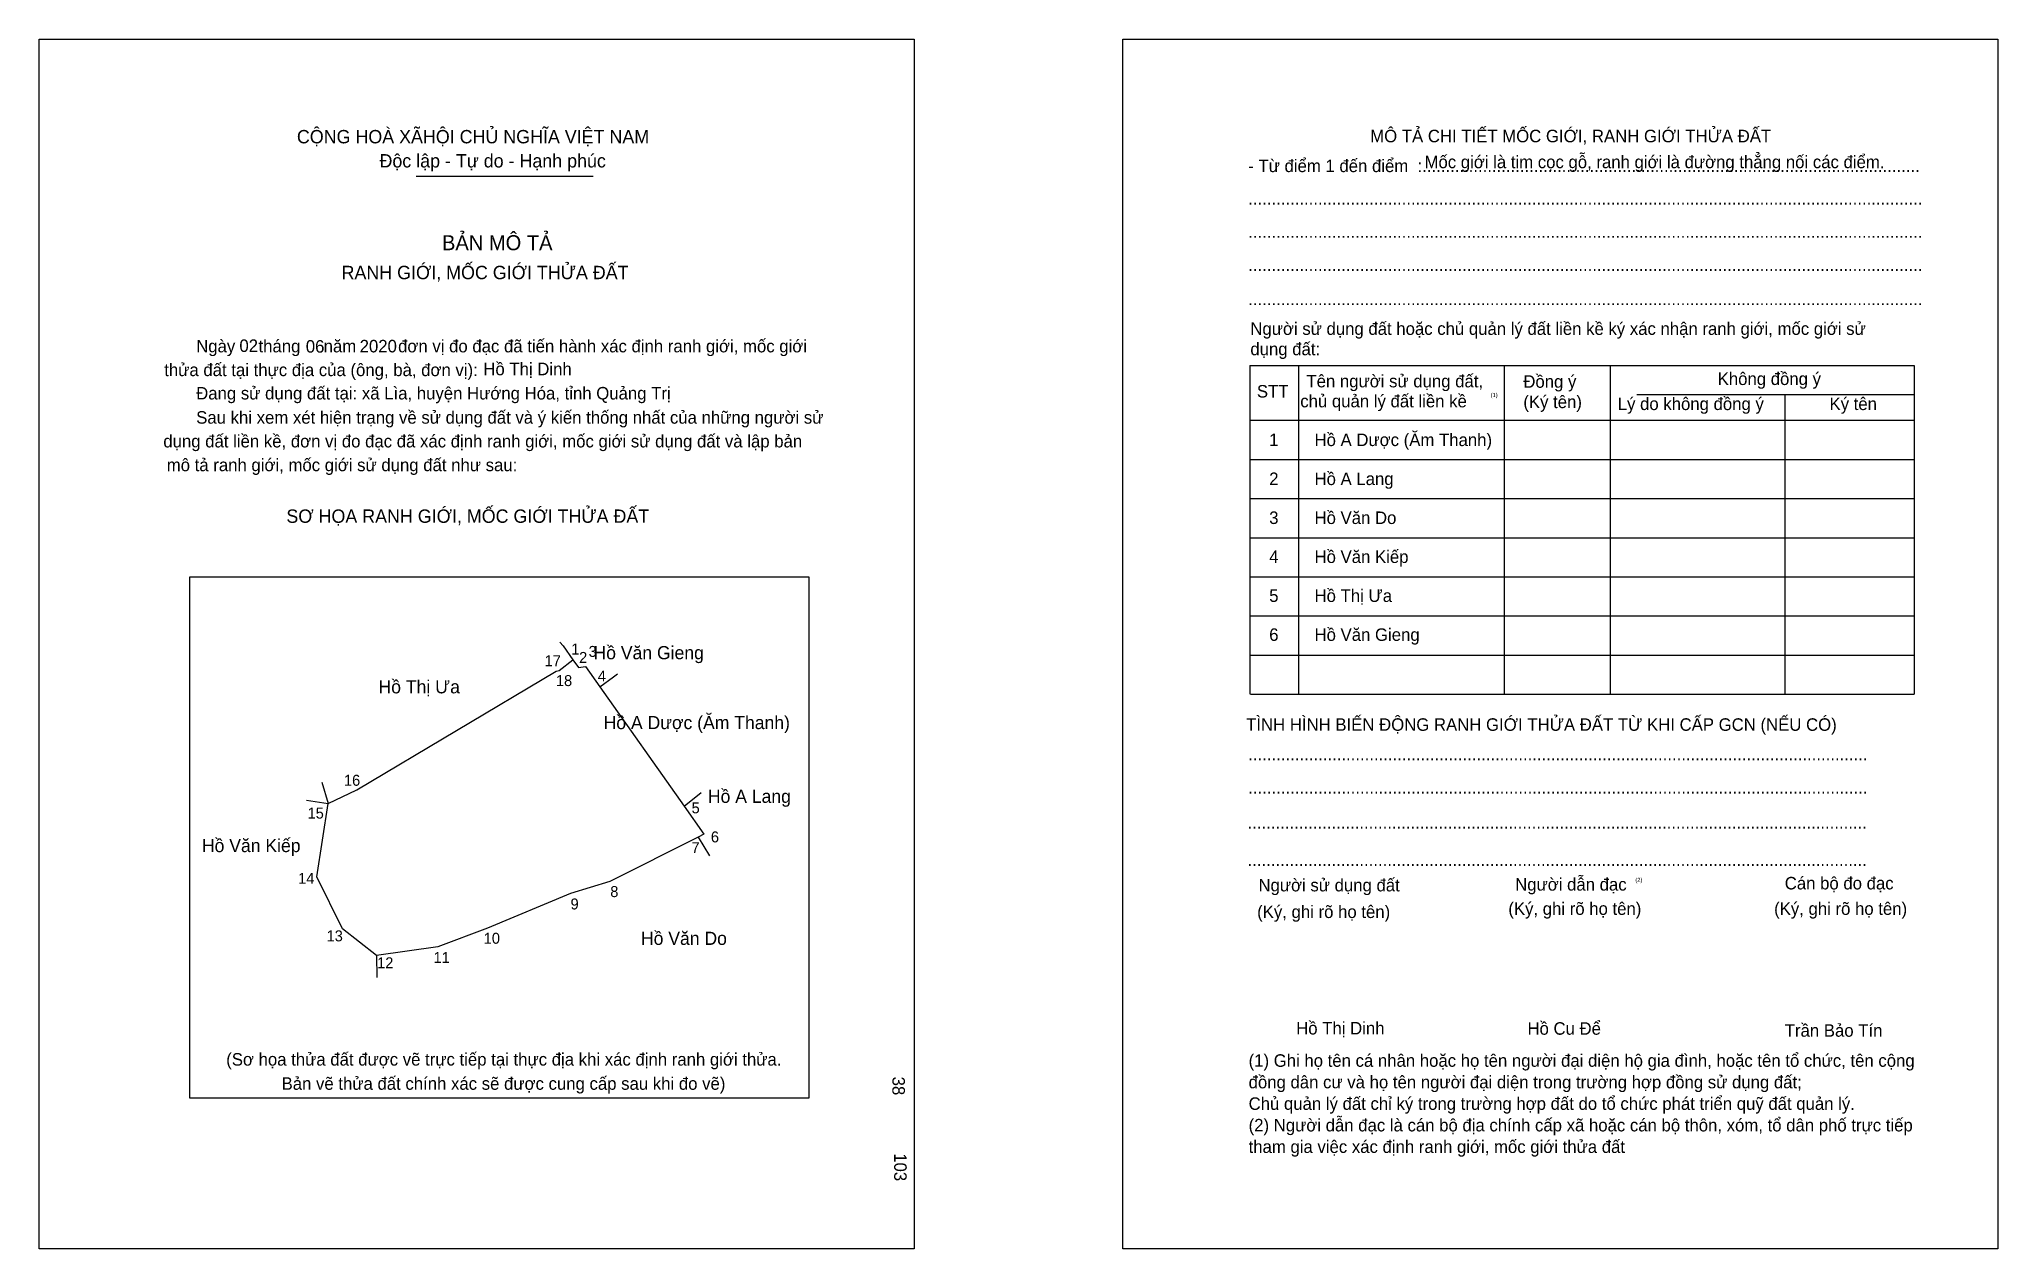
# Model space of a CAD drawing. Extents: x 547720 to 548551, y 1821154 to 1821668.
import ezdxf

# ---------------------------------------------------------------- set-up
doc = ezdxf.new("R2010")
doc.units = 0
for name, color, linetype in [('bmtKhungInTrang1', 7, 'Continuous'), ('bmtKhungInTrang2', 7, 'Continuous'), ('bmtNoiDung', 7, 'Continuous'), ('bmtTemplate', 7, 'Continuous'), ('CanhThua', 7, 'Continuous'), ('RauThua', 7, 'Continuous'), ('SoHieuDinhThua', 7, 'Continuous'), ('TenChuLanCan', 7, 'Continuous')]:
    doc.layers.add(name, color=color, linetype=linetype)

msp = doc.modelspace()

# ---------------------------------------------------------------- linework, layer by layer
at = {"layer": 'bmtKhungInTrang1'}
msp.add_lwpolyline([(547719.57, 1821667.68), (548091.14, 1821667.68), (548091.14, 1821153.76), (547719.57, 1821153.76)], close=True, dxfattribs=at)
at = {"layer": 'bmtKhungInTrang2'}
msp.add_lwpolyline([(548179.74, 1821667.68), (548551.31, 1821667.68), (548551.31, 1821153.76), (548179.74, 1821153.76)], close=True, dxfattribs=at)
at = {"layer": 'bmtTemplate'}
for p, q in [((547879.69, 1821609.44), (547954.83, 1821609.44)), ((548254.28, 1821529.07), (548254.28, 1821389.35)), ((548341.69, 1821529.07), (548341.69, 1821389.35)), ((548386.66, 1821529.23), (548386.66, 1821389.35)), ((548515.73, 1821529.07), (548515.73, 1821389.35)), ((548398.06, 1821516.76), (548515.73, 1821516.76)), ((548233.9, 1821505.78), (548515.73, 1821505.78)), ((548233.9, 1821489.15), (548515.73, 1821489.15)), ((548233.9, 1821472.52), (548515.73, 1821472.52)), ((548233.9, 1821455.88), (548515.73, 1821455.88)), ((548233.9, 1821439.25), (548515.73, 1821439.25)), ((548233.9, 1821422.62), (548515.73, 1821422.62)), ((548233.9, 1821405.99), (548515.73, 1821405.99)), ((548233.9, 1821389.35), (548515.73, 1821389.35))]:
    msp.add_line(p, q, dxfattribs=at)
for points in [[(548233.72, 1821529.07), (548515.73, 1821529.07)], [(548233.72, 1821529.07), (548233.72, 1821389.35)], [(548460.88, 1821516.59), (548460.88, 1821389.35)]]:
    msp.add_lwpolyline(points, dxfattribs=at)
msp.add_lwpolyline([(547783.49, 1821217.77), (547783.49, 1821439.24), (548046.41, 1821439.24), (548046.41, 1821217.77)], close=True, dxfattribs=at)
at = {"layer": 'CanhThua'}
for p, q in [((547940.39, 1821399.43), (547946.2, 1821403.97)), ((547946.2, 1821403.97), (547948.66, 1821400.7)), ((547948.66, 1821400.7), (547951.58, 1821401.15)), ((547951.58, 1821401.15), (547957.65, 1821392.55)), ((547854.48, 1821348.71), (547939.06, 1821399.23)), ((547939.06, 1821399.23), (547940.39, 1821399.43)), ((547957.65, 1821392.55), (547993.51, 1821341.76)), ((547837.43, 1821311.85), (547842.36, 1821343)), ((547842.36, 1821343), (547854.48, 1821348.71)), ((547993.51, 1821341.76), (548001.88, 1821329.9)), ((547999.41, 1821328.66), (547961.86, 1821309.84)), ((548001.88, 1821329.9), (547999.41, 1821328.66)), ((547848.37, 1821289.65), (547837.43, 1821311.85)), ((547961.86, 1821309.84), (547945.21, 1821304.66)), ((547945.21, 1821304.66), (547909.94, 1821290.03)), ((547862.84, 1821278.32), (547848.37, 1821289.65)), ((547909.94, 1821290.03), (547888.88, 1821282.04)), ((547888.88, 1821282.04), (547862.84, 1821278.32))]:
    msp.add_line(p, q, dxfattribs=at)
at = {"layer": 'RauThua'}
for p, q in [((547940.73, 1821411.46), (547942.07, 1821409.89)), ((547942.07, 1821409.89), (547946.2, 1821403.97)), ((547957.65, 1821392.55), (547963.47, 1821396.83)), ((547963.47, 1821396.83), (547965.19, 1821398)), ((547839.59, 1821351.97), (547842.36, 1821343)), ((547833.16, 1821344.37), (547842.36, 1821343)), ((547993.51, 1821341.76), (548000.75, 1821347.61)), ((547999.41, 1821328.66), (548004.23, 1821320.68)), ((547862.84, 1821278.32), (547862.9, 1821269.06))]:
    msp.add_line(p, q, dxfattribs=at)

# ---------------------------------------------------------------- texts
at = {"layer": 'bmtNoiDung'}
for s, height, p in [('02', 5.316, (547804.6, 1821534.79)), ('06', 5.316, (547832.79, 1821534.5)), ('2020', 5.316, (547855.66, 1821534.61)), ('Hồ Thị Dinh', 5.3164, (547908.18, 1821524.9)), ('Hồ A Dược (Ăm Thanh) ', 5.3164, (548261.14, 1821494.81)), ('1', 5.32, (548241.9, 1821494.81)), ('Hồ A Lang ', 5.316, (548261.14, 1821478.25)), ('2', 5.32, (548241.9, 1821478.25)), ('Hồ Văn Do ', 5.316, (548261.14, 1821461.7)), ('3', 5.32, (548241.9, 1821461.7)), ('Hồ Văn Kiếp ', 5.3164, (548261.14, 1821445.14)), ('4', 5.32, (548241.9, 1821445.14)), ('Hồ Thị Ưa ', 5.316, (548261.14, 1821428.59)), ('5', 5.32, (548241.9, 1821428.59)), ('6', 5.32, (548241.9, 1821412.04)), ('Hồ Văn Gieng ', 5.3164, (548261.14, 1821412.04)), ('Hồ Thị Dinh', 5.3164, (548253.35, 1821244.84))]:
    msp.add_text(s, height=height, dxfattribs=at).set_placement(p)
for s, p in [('38', (548081.88, 1821226.91)), ('103', (548082.64, 1821194.38))]:
    msp.add_text(s, height=5.316, rotation=270, dxfattribs=at).set_placement(p)
at = {"layer": 'bmtTemplate'}
for s, height, p in [('CỘNG HOÀ XÃHỘI CHỦ NGHĨA VIỆT NAM', 5.6709, (547829.02, 1821623.42)), ('MÔ TẢ CHI TIẾT MỐC GIỚI, RANH GIỚI THỬA ĐẤT', 5.3144, (548284.8, 1821623.87)), ('Độc lập - Tự do - Hạnh phúc', 5.6709, (547864.09, 1821613.17)), ('- Từ điểm 1 đến điểm  :...........................................................................................................', 5.31442, (548233, 1821611.2)), ('Mốc giới là tim cọc gỗ, ranh giới là đường thẳng nối các điểm.', 5.3144, (548307.86, 1821612.86)), ('.................................................................................................................................................', 5.31442, (548233, 1821597.43)), ('BẢN MÔ TẢ', 6.38, (547890.63, 1821578.02)), ('.................................................................................................................................................', 5.31442, (548233, 1821583.29)), ('RANH GIỚI, MỐC GIỚI THỬA ĐẤT', 5.6709, (547847.98, 1821565.71)), ('.................................................................................................................................................', 5.31442, (548233, 1821569.15)), ('.................................................................................................................................................', 5.31442, (548233, 1821554.68)), ('Người sử dụng đất hoặc chủ quản lý đất liền kề ký xác nhận ranh giới, mốc giới sử', 5.3144, (548233.9, 1821542.04)), ('Ngày     tháng     năm         đơn vị đo đạc đã tiến hành xác định ranh giới, mốc giới ', 5.3164, (547786.24, 1821534.62)), ('dụng đất:', 5.314, (548233.9, 1821533.39)), ('thửa đất tại thực địa của (ông, bà, đơn vị):', 5.3164, (547772.68, 1821524.52)), ('Tên người sử dụng đất,', 5.3144, (548257.71, 1821519.75)), ('Đồng ý', 5.314, (548349.82, 1821519.59)), ('Không đồng ý', 5.3144, (548432.35, 1821520.75)), ('Đang sử dụng đất tại: xã Lìa, huyện Hướng Hóa, tỉnh Quảng Trị', 5.3164, (547786.24, 1821514.6)), ('STT', 5.314, (548236.68, 1821515.43)), ('chủ quản lý đất liền kề', 5.3144, (548255.1, 1821511.26)), ('(1)', 1.772, (548335.93, 1821515.62)), ('Sau khi xem xét hiện trạng về sử dụng đất và ý kiến thống nhất của những người sử ', 5.3164, (547786.24, 1821504.32)), ('(Ký tên)', 5.314, (548349.82, 1821510.94)), ('Lý do không đồng ý', 5.3144, (548389.91, 1821510.11)), ('Ký tên', 5.314, (548479.84, 1821510.11)), ('dụng đất liền kề, đơn vị đo đạc đã xác định ranh giới, mốc giới sử dụng đất và lập bản', 5.3164, (547772.29, 1821494.23)), ('mô tả ranh giới, mốc giới sử dụng đất như sau:', 5.3164, (547773.75, 1821484.13)), ('SƠ HỌA RANH GIỚI, MỐC GIỚI THỬA ĐẤT', 5.6709, (547824.55, 1821462.2)), ('TÌNH HÌNH BIẾN ĐỘNG RANH GIỚI THỬA ĐẤT TỪ KHI CẤP GCN (NẾU CÓ)', 5.3144, (548232.11, 1821373.84)), ('.....................................................................................................................................', 5.32239, (548233, 1821361.34)), ('.....................................................................................................................................', 5.32239, (548233, 1821347.2)), ('.....................................................................................................................................', 5.32239, (548232.73, 1821332.23)), ('.....................................................................................................................................', 5.32239, (548232.73, 1821316.43)), ('Người sử dụng đất', 5.3144, (548237.34, 1821305.62)), ('Người dẫn đạc', 5.3144, (548346.34, 1821305.95)), ('(2)', 1.772, (548397.38, 1821309.62)), ('Cán bộ đo đạc', 5.3144, (548460.83, 1821306.45)), ('(Ký, ghi rõ họ tên)', 5.3144, (548343.45, 1821295.64)), ('(Ký, ghi rõ họ tên)', 5.3144, (548456.31, 1821295.64)), ('(Ký, ghi rõ họ tên)', 5.3144, (548236.79, 1821294.31)), ('Hồ Cu Để', 5.314, (548351.57, 1821244.73)), ('Trần Bảo Tín', 5.3144, (548460.83, 1821243.88)), ('(Sơ họa thửa đất được vẽ trực tiếp tại thực địa khi xác định ranh giới thửa.', 5.3164, (547799, 1821231.61)), ('(1) Ghi họ tên cá nhân hoặc họ tên người đại diện hộ gia đình, hoặc tên tổ chức, tên cộng', 5.3144, (548233.16, 1821231.1)), ('Bản vẽ thửa đất chính xác sẽ được cung cấp sau khi đo vẽ)', 5.3164, (547822.51, 1821221.33)), ('đồng dân cư và họ tên người đại diện trong trường hợp đồng sử dụng đất;', 5.3144, (548233.16, 1821221.95)), ('Chủ quản lý đất chỉ ký trong trường hợp đất do tổ chức phát triển quỹ đất quản lý.', 5.3144, (548233.16, 1821212.8)), ('(2) Người dẫn đạc là cán bộ địa chính cấp xã hoặc cán bộ thôn, xóm, tổ dân phố trực tiếp', 5.3144, (548233.16, 1821203.65)), ('tham gia việc xác định ranh giới, mốc giới thửa đất', 5.3144, (548233.16, 1821194.5))]:
    msp.add_text(s, height=height, dxfattribs=at).set_placement(p)
at = {"layer": 'SoHieuDinhThua'}
for s, height, p in [('1', 4.65, (547945.51, 1821406.25)), ('3', 4.65, (547952.88, 1821405.24)), ('17', 4.649, (547934.2, 1821401.28)), ('2', 4.65, (547948.84, 1821402.68)), ('18', 4.649, (547939, 1821392.84)), ('4', 4.65, (547956.8, 1821394.81)), ('16', 4.649, (547848.99, 1821350.49)), ('5', 4.65, (547996.62, 1821338.79)), ('15', 4.649, (547833.53, 1821336.55)), ('7', 4.65, (547996.56, 1821321.87)), ('6', 4.65, (548004.8, 1821326.44)), ('14', 4.649, (547829.52, 1821308.83)), ('9', 4.65, (547945.22, 1821297.96)), ('8', 4.65, (547962.08, 1821303.2)), ('13', 4.649, (547841.61, 1821284.39)), ('10', 4.649, (547908.34, 1821283.38)), ('12', 4.649, (547863.07, 1821272.96)), ('11', 4.649, (547887.03, 1821275.21))]:
    msp.add_text(s, height=height, dxfattribs=at).set_placement(p)
at = {"layer": 'TenChuLanCan'}
for s, height, p in [('Hồ Văn Gieng', 5.5786, (547954.97, 1821404.24)), ('Hồ Thị Ưa', 5.579, (547863.68, 1821389.75)), ('Hồ A Dược (Ăm Thanh)', 5.5786, (547959.26, 1821374.55)), ('Hồ A Lang', 5.579, (548003.54, 1821343.22)), ('Hồ Văn Kiếp', 5.5786, (547788.68, 1821322.31)), ('Hồ Văn Do', 5.579, (547975.12, 1821282.89))]:
    msp.add_text(s, height=height, dxfattribs=at).set_placement(p)

doc.saveas('drawing.dxf')
